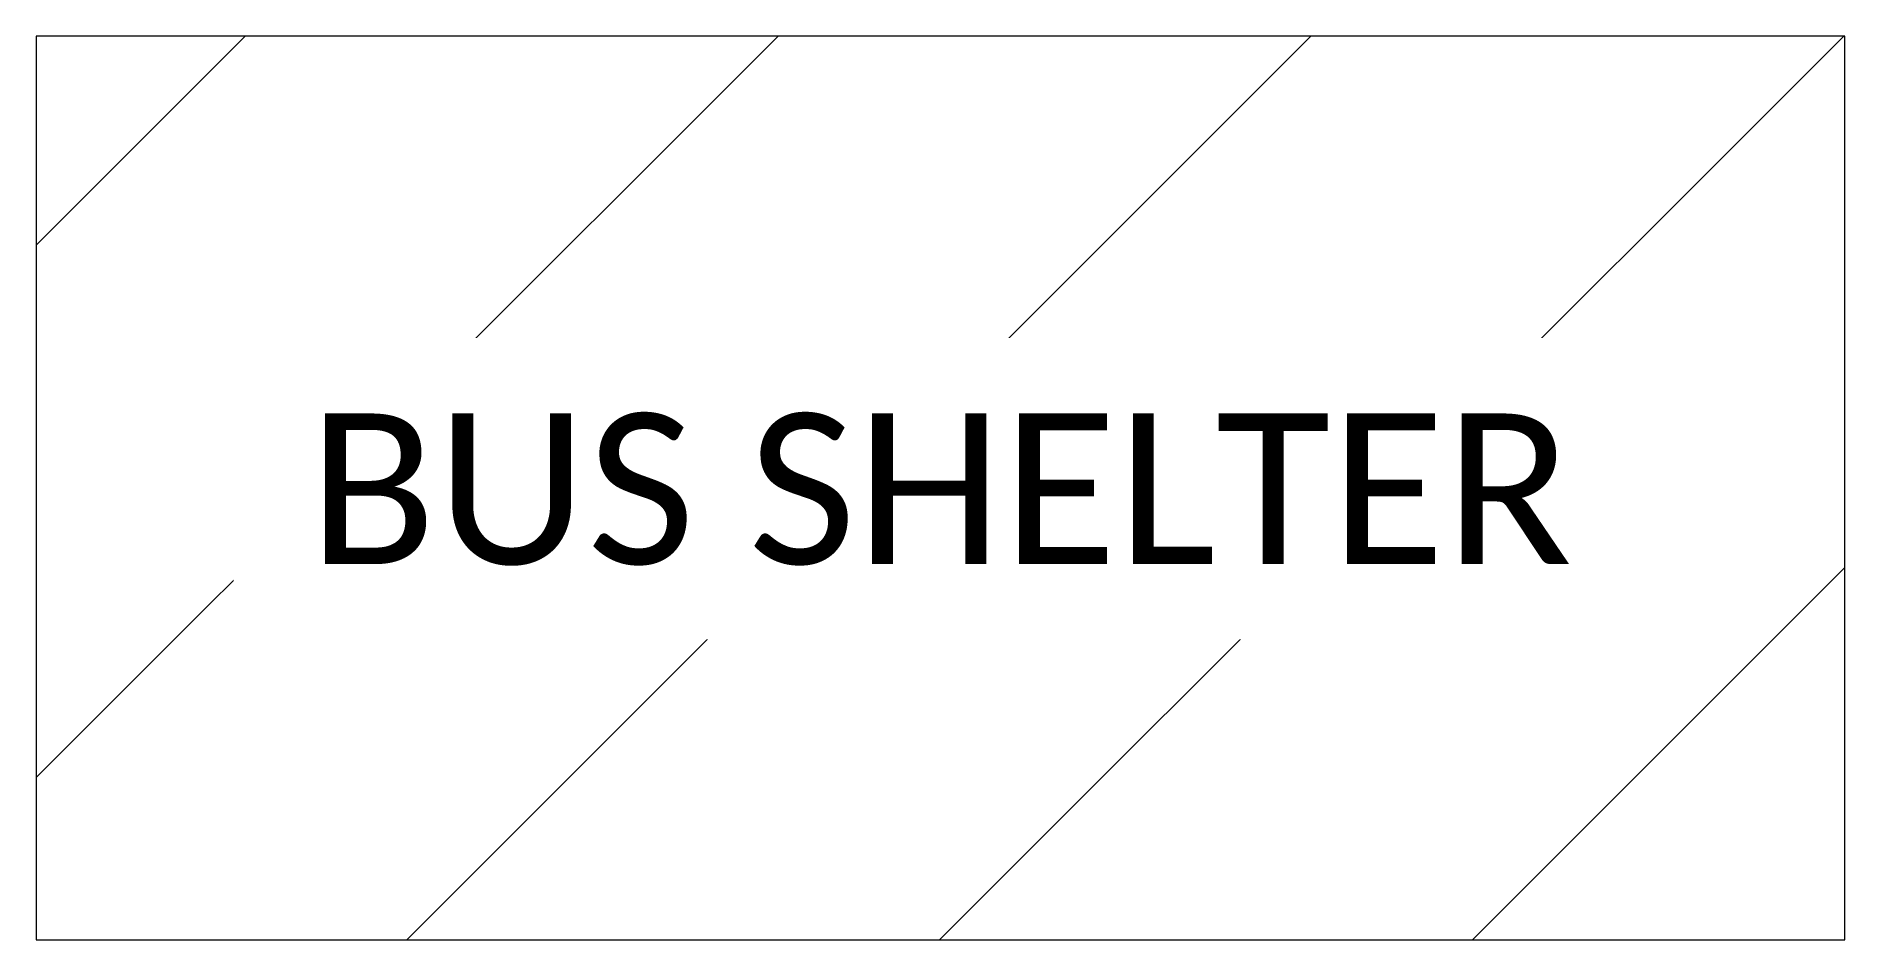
# Model space of a CAD drawing. Extents: x -3 to 3, y -1.5 to 1.5.
import ezdxf

# ---------------------------------------------------------------- set-up
doc = ezdxf.new("R2010")
doc.units = 0
doc.header["$MEASUREMENT"] = 0
doc.layers.add('T-BLDG', color=8, linetype='Continuous', lineweight=13)
doc.styles.add('EXISTING', font='calibrili.ttf')

msp = doc.modelspace()

# ---------------------------------------------------------------- hatches: boundary and pattern name
at = {"layer": 'T-BLDG'}
h = msp.add_hatch(dxfattribs=at)
h.set_pattern_fill('ANSI31', color=256, scale=10)
h.set_pattern_definition([(45, (-779060.7225, -2956441.9885), (-0.8838834765, 0.8838834765), [])])
h.paths.add_polyline_path([(-3, 1.5), (-3, -1.5), (3, -1.5), (3, 1.5)])

# ---------------------------------------------------------------- linework, layer by layer
msp.add_lwpolyline([(-3, -1.5), (3, -1.5), (3, 1.5), (-3, 1.5)], close=True, dxfattribs=at)

# ---------------------------------------------------------------- next in the draw order: texts
at = {"insert": (0, -0.0054), "char_height": 0.5, "width": 4.189615, "attachment_point": 5, "style": 'EXISTING', "bg_fill": 3, "box_fill_scale": 1.5, "bg_fill_color": 256, "bg_fill_transparency": 0}
msp.add_mtext('BUS SHELTER', dxfattribs=at)

doc.saveas('drawing.dxf')
